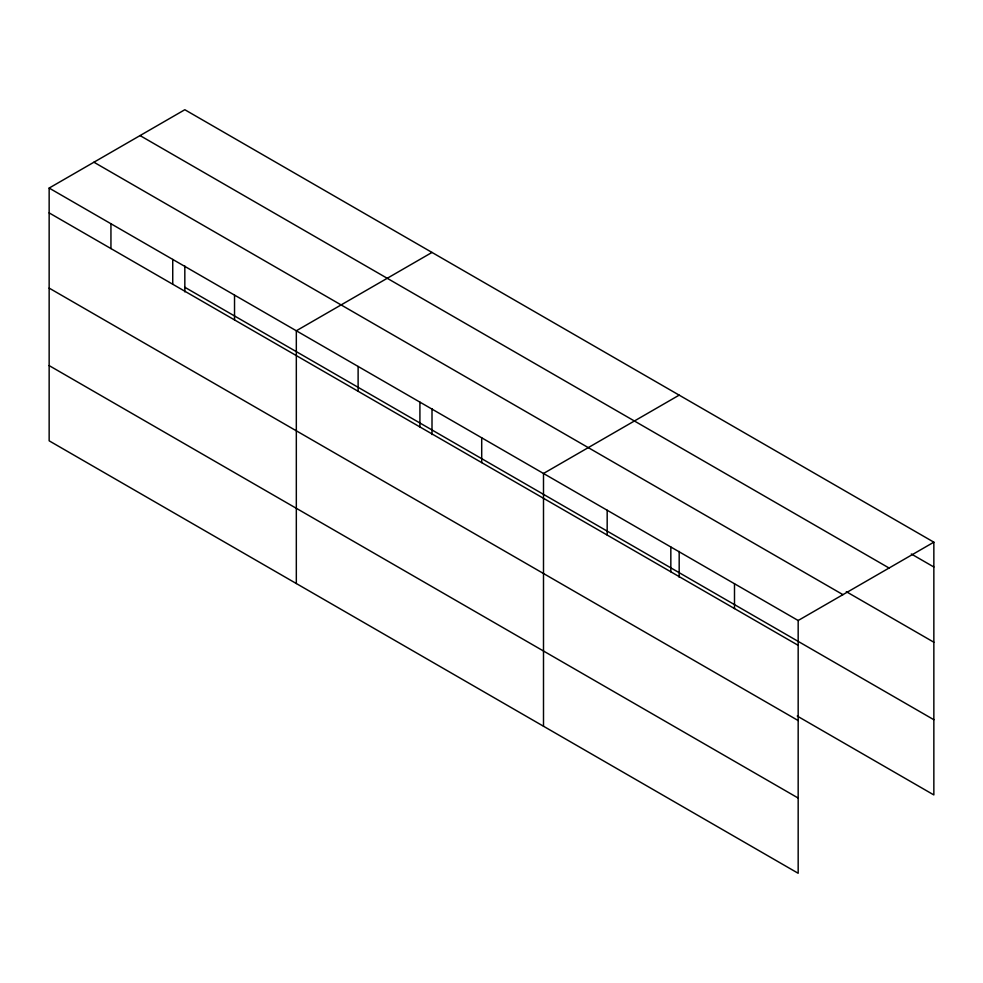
<?xml version="1.0" encoding="UTF-8"?>
<svg xmlns="http://www.w3.org/2000/svg" width="983" height="983" viewBox="0 0 983 983"><rect width="100%" height="100%" fill="white"/><g stroke="black" fill="none" stroke-linecap="round" stroke-linejoin="round"><path stroke-width="1.47" d="M49.15 188.072L798.171 620.506L798.171 873.273L49.15 440.826L49.15 188.072L184.829 109.727L933.85 542.174L933.85 794.928L797.238 716.054M432.004 252.434L296.325 330.779L296.325 583.533M679.179 395.141L543.501 473.474L543.501 726.24M798.171 620.506L933.85 542.174M911.302 553.982L933.85 566.994M140.053 135.58L889.074 568.027M846.314 591.68L933.85 642.218M93.926 162.22L842.947 594.654M184.829 287.269L933.85 719.716M49.15 212.893L798.171 645.327M49.15 288.105L798.171 720.551M49.15 365.602L798.171 798.049M734.498 583.755L734.498 608.575M679.179 551.414L679.179 577.291M670.836 546.99L670.836 571.823M607.175 510.238L607.175 535.059M481.707 437.804L481.707 462.624M432.004 408.707L432.004 434.584M419.913 402.133L419.913 426.954M358.119 366.45L358.119 391.271M234.532 295.097L234.532 319.917M184.829 266L184.829 291.877M172.738 259.426L172.738 284.247M110.944 223.743L110.944 248.564"/></g></svg>
